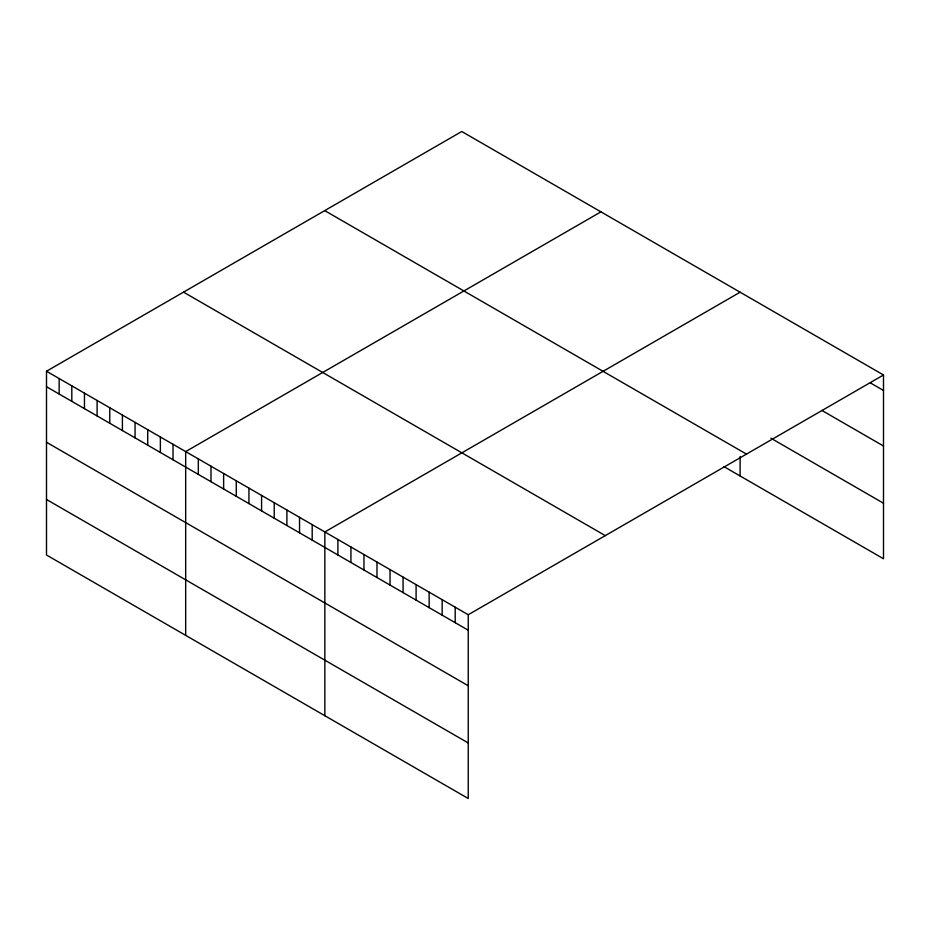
<?xml version="1.0" encoding="UTF-8"?>
<svg xmlns="http://www.w3.org/2000/svg" width="930" height="930" viewBox="0 0 930 930"><rect width="100%" height="100%" fill="white"/><g stroke="black" fill="none" stroke-linecap="round" stroke-linejoin="round"><path stroke-width="1.4" d="M46.5 371.244L468.243 614.742L468.243 798.498L46.5 555.012L46.5 371.244L461.757 131.502L883.5 374.988L883.5 558.756L724.005 466.674M600.931 211.854L185.675 451.596L185.675 635.364M740.106 292.206L324.849 531.948L324.849 715.716M468.243 614.742L883.5 374.988M870.468 382.939L883.5 390.472M821.876 410.421L883.5 446.005M770.923 438.216L883.5 503.223M324.721 210.622L746.465 454.107M183.536 292.136L605.279 535.622M46.5 386.729L468.243 630.215M46.5 442.262L468.243 685.747M46.5 499.48L468.243 742.965M740.106 456.525L740.106 475.962M455.2 607.209L455.2 622.693M442.169 599.687L442.169 615.172M429.137 592.154L429.137 607.639M416.094 584.633L416.094 600.117M403.062 577.112L403.062 592.584M390.03 569.579L390.03 585.063M376.987 562.057L376.987 577.542M363.956 554.524L363.956 570.009M350.924 547.003L350.924 562.487M337.881 539.481L337.881 554.954M312.189 524.648L312.189 540.132M299.541 517.336L299.541 532.82M286.893 510.035L286.893 525.52M274.234 502.735L274.234 518.219M261.586 495.423L261.586 510.907M248.938 488.122L248.938 503.607M236.278 480.822L236.278 496.295M223.63 473.51L223.63 488.994M210.982 466.209L210.982 481.694M198.323 458.909L198.323 474.381M173.027 444.296L173.027 459.78M160.367 436.995L160.367 452.468M147.719 429.683L147.719 445.168M135.059 422.383L135.059 437.867M122.411 415.071L122.411 430.555M109.763 407.77L109.763 423.255M97.104 400.47L97.104 415.954M84.456 393.158L84.456 408.642M71.808 385.857L71.808 401.342M59.148 378.557L59.148 394.029"/></g></svg>
